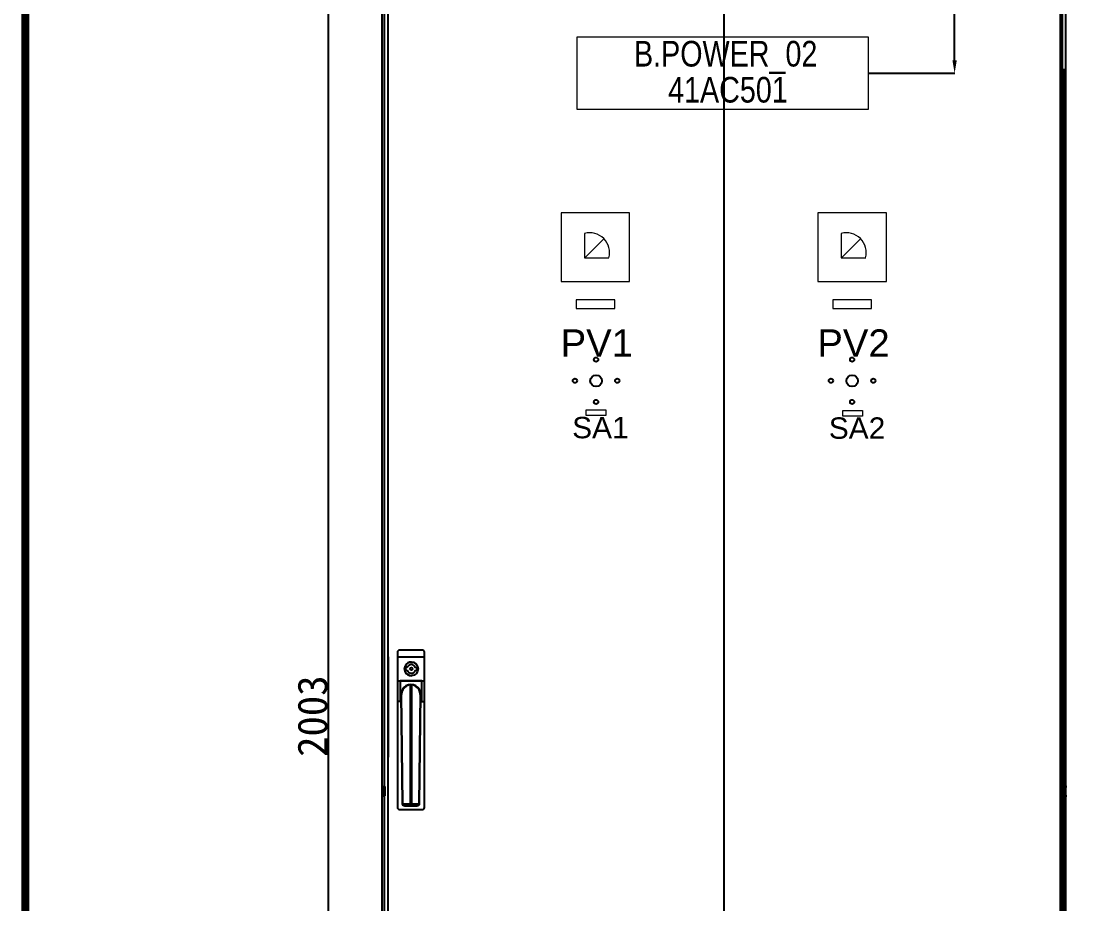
# Model space of a CAD drawing. Extents: x 81437 to 204847, y -54597 to -29444.
# Drawn here: x 81520 to 82764, y -44284 to -43253 of the extents above; entities that cross this region are included whole.
import ezdxf
from ezdxf.enums import TextEntityAlignment as Align
from ezdxf.lldxf.tags import DXFTag

# ---------------------------------------------------------------- set-up
doc = ezdxf.new("R2010")
doc.units = 0
doc.header["$LTSCALE"] = 100
doc.header["$MEASUREMENT"] = 0
doc.layers.add('HLSTK', color=7, linetype='Continuous')
doc.layers.add('t', color=1, linetype='Continuous')
doc.layers.add('细实线', color=7, linetype='Continuous', lineweight=20)
doc.styles.add('HZ', font='arial.ttf', dxfattribs={"width": 0.7})
doc.styles.get("Standard").update_dxf_attribs({"font": ''})
doc.styles.add('微软雅黑', font='')
doc.styles.get('Standard').set_extended_font_data('SimSun')
doc.styles.get('微软雅黑').set_extended_font_data('Microsoft YaHei')
tags = doc.linetypes.add('CENTER', pattern=[2, 1.25, -0.25, 0.25, -0.25]).pattern_tags.tags
tags[10:11] = [DXFTag(74, 4), DXFTag(75, 0), DXFTag(340, '0'), DXFTag(46, 1.0), DXFTag(50, 0.0), DXFTag(44, 0.0), DXFTag(45, 0.0)]
tags[8:9] = [DXFTag(74, 4), DXFTag(75, 0), DXFTag(340, '0'), DXFTag(46, 1.0), DXFTag(50, 0.0), DXFTag(44, 0.0), DXFTag(45, 0.0)]
tags[6:7] = [DXFTag(74, 4), DXFTag(75, 0), DXFTag(340, '0'), DXFTag(46, 1.0), DXFTag(50, 0.0), DXFTag(44, 0.0), DXFTag(45, 0.0)]
tags[4:5] = [DXFTag(74, 4), DXFTag(75, 0), DXFTag(340, '0'), DXFTag(46, 1.0), DXFTag(50, 0.0), DXFTag(44, 0.0), DXFTag(45, 0.0)]
doc.dimstyles.new('ISO-25', dxfattribs={"dimtxt": 35, "dimasz": 35, "dimexe": 1.25, "dimexo": 0.625, "dimtad": 1, "dimtoh": 1, "dimdec": 0, "dimtxsty": 'Standard', "dimcen": 2.5, "dimadec": 0, "dimazin": 0, "dimtfac": 1, "dimtdec": 0, "dimtmove": 0, "dimatfit": 3, "dimfxl": 1, "dimarcsym": 0})
doc.dimstyles.new('STANDARD$0', dxfattribs={"dimtxt": 25, "dimasz": 15, "dimexe": 0.18, "dimexo": 0.0625, "dimgap": 0.09, "dimtad": 0, "dimdec": 0, "dimzin": 0, "dimdsep": 46, "dimtxsty": 'Standard', "dimcen": 0.09, "dimadec": 0, "dimazin": 0, "dimtfac": 1, "dimtdec": 0, "dimtofl": 0, "dimtmove": 0, "dimatfit": 3, "dimfxl": 1, "dimtolj": 1, "dimtzin": 0, "dimarcsym": 0})

# ---------------------------------------------------------------- blocks, each defined once
blk = doc.blocks.new('*D107')
at = {"color": 0, "lineweight": -2, "transparency": 16777216}
for p, q in [((81941.3, -43063.6), (81877.7, -43063.6)), ((81879, -43098.6), (81879, -45031.1)), ((81941.3, -45066.1), (81877.7, -45066.1))]:
    blk.add_line(p, q, dxfattribs=at)
at = {"color": 0, "transparency": 16777216}
for points in [[(81884.8, -43098.6), (81873.1, -43098.6), (81879, -43063.6)], [(81873.1, -45031.1), (81884.8, -45031.1), (81879, -45066.1)]]:
    blk.add_solid(points, dxfattribs=at)
at = {"layer": 'Defpoints', "color": 0, "transparency": 16777216}
for p in [(81941.9, -43063.6), (81879, -45066.1), (81941.9, -45066.1)]:
    blk.add_point(p, dxfattribs=at)
at = {"color": 0, "transparency": 16777216, "insert": (81860.8, -44064.8), "char_height": 35, "attachment_point": 5, "rotation": 90}
blk.add_mtext('2003', dxfattribs=at)
blk = doc.blocks.new('*D100')
at = {"layer": 'Defpoints', "color": 0, "transparency": 16777216}
for p in [(82510, -43063.4), (82610.9, -43063.4), (82510, -43313.4)]:
    blk.add_point(p, dxfattribs=at)
at = {"layer": '细实线', "color": 0, "lineweight": -2, "transparency": 16777216}
for p, q in [((82510.1, -43063.4), (82611, -43063.4)), ((82610.9, -43078.4), (82610.9, -43163.5)), ((82610.9, -43298.4), (82610.9, -43213.4)), ((82510.1, -43313.4), (82611, -43313.4))]:
    blk.add_line(p, q, dxfattribs=at)
at = {"layer": '细实线', "color": 0, "transparency": 16777216}
for points in [[(82613.4, -43078.4), (82608.4, -43078.4), (82610.9, -43063.4)], [(82608.4, -43298.4), (82613.4, -43298.4), (82610.9, -43313.4)]]:
    blk.add_solid(points, dxfattribs=at)
at = {"layer": '细实线', "color": 0, "transparency": 16777216, "insert": (82610.9, -43188.4), "char_height": 25, "attachment_point": 5, "rotation": 90}
blk.add_mtext('\\A1;250', dxfattribs=at)
blk = doc.blocks.new('图框')
at = {"layer": 't', "color": 7, "const_width": 9.62}
blk.add_lwpolyline([(4109.5, -3210.4), (4109.5, -58.9), (-6.2, -58.9), (-6.2, -3210.4)], close=True, dxfattribs=at)
at = {"color": 7, "style": '微软雅黑', "flags": 8}
for tag, p, height in [('DWG.NAME:', (1375.5, -2969.2), 25), ('DWG.NO.:', (3122, -3089.3), 24), ('图纸编号', (3309.2, -3111.3), 24), ('FILENO.:', (3122.5, -3165), 24), ('文档号', (3311.6, -3183), 24)]:
    blk.add_attdef(tag, p, '', height=height, dxfattribs=at)
at = {"color": 7, "style": '微软雅黑', "width": 0.8, "flags": 8}
for tag, p, height in [('PROJECTNAME:', (3119.3, -2971.7), 24), ('PROJECT_NAME', (3324.7, -2969.2), 25)]:
    blk.add_attdef(tag, p, '', height=height, dxfattribs=at)
at = {"color": 7, "style": '微软雅黑', "flags": 8}
for tag, height, width, p in [('RENLIU', 24, 0.7, (692, -3009.2)), ('SHUFENWANG', 24, 0.7, (879.6, -3009.2)), ('FANGHOU', 24, 0.7, (1063.6, -3009.2)), ('DANDANLI', 24, 0.7, (1243.9, -3009.2)), ('#10STATIONONTROLCABINETCOVER', 30, 0.6, (1771.7, -3076)), ('HANGZHOUHOLLYSYSAUTOMATIONCO.,LTD.', 24, 0.7, (2763.9, -3104.6))]:
    blk.add_attdef(tag, text='', height=height, dxfattribs=dict(at, width=width)).set_placement(p, align=Align.MIDDLE)
for tag, p in [('图纸名称:', (1371.6, -3024.8)), ('项目名称', (3272.9, -3045.6))]:
    blk.add_attdef(tag, text='', height=25, dxfattribs=at).set_placement(p, align=Align.BOTTOM_LEFT)
at = {"color": 7, "flags": 8}
blk.add_attdef('A', text='', height=23, dxfattribs=at).set_placement((53.7, -3033.7), align=Align.MIDDLE)
at = {"color": 7, "style": '微软雅黑', "flags": 8}
for tag, height, p in [('设计时间', 23, (207.7, -3033.7)), ('刘仁', 23, (692, -3061.1)), ('王姝芬', 23, (879.6, -3061.1)), ('侯方', 23, (1063.6, -3061.1)), ('李丹丹', 23, (1243.9, -3061.1)), ('PAGEXOFX', 24, (3947.6, -3097.9)), ('REV.', 24, (53.2, -3121.9)), ('DATE', 24, (202.7, -3121.9)), ('DESCRIPTION', 24, (445.6, -3121.9)), ('PREPARED', 24, (692, -3121.9)), ('CHECKED', 24, (879.6, -3121.9)), ('SIGNED', 24, (1063.6, -3121.9)), ('APPROVED', 24, (1243.9, -3121.9)), ('图纸名称', 30, (1771.7, -3153.6)), ('第几页共几页', 24, (3947.6, -3172.9))]:
    blk.add_attdef(tag, text='', height=height, dxfattribs=at).set_placement(p, align=Align.MIDDLE)

msp = doc.modelspace()

# ---------------------------------------------------------------- linework, layer by layer
at = {"color": 1, "linetype": 'CENTER'}
msp.add_line((82341.1, -42938.5), (82341.1, -45182.2), dxfattribs=at)
at = {"color": 7, "linetype": 'Continuous'}
for p, q in [((81941.9, -45021.1), (81941.9, -43063.6)), ((81944.9, -45041.6), (81944.9, -43066.6)), ((81948.5, -43066.6), (81948.5, -43995.6)), ((82734.6, -45041.6), (82734.6, -43066.6)), ((82736.9, -45041.6), (82736.9, -43066.6)), ((82740.9, -45021.1), (82740.9, -43109.1)), ((81944.3, -43258.1), (81944.3, -44147.1)), ((82738, -44147.1), (82738, -43308.1)), ((82738.5, -43308.1), (82738.5, -44147.1)), ((81948.5, -43995.6), (81948.5, -44112.6)), ((81949.1, -43995.6), (81949.1, -44112.6)), ((81948.5, -44112.6), (81948.5, -45041.6)), ((81941.9, -44147.1), (81944.3, -44147.1)), ((81942.5, -44147.1), (81944.9, -44147.1)), ((81943.1, -44147.1), (81943.1, -44158.1)), ((81943.7, -44147.1), (81943.7, -44158.1)), ((81943.9, -44158.1), (81943.9, -44147.1)), ((81944.5, -44147.1), (81944.5, -44158.1)), ((81944.5, -44147.1), (81944.9, -44147.1)), ((81944.5, -44158.1), (81944.5, -44147.1)), ((81945.1, -44147.1), (81945.1, -44158.1)), ((81945.1, -44147.1), (81945.5, -44147.1)), ((82738.9, -44147.1), (82737.5, -44147.1)), ((82739.4, -44147.1), (82738, -44147.1)), ((82738.9, -44158.1), (82738.9, -44147.1)), ((82739.1, -44147.1), (82741.5, -44147.1)), ((82739.4, -44158.1), (82739.4, -44147.1)), ((82739.5, -44147.1), (82739.5, -44158.1)), ((82740, -44147.1), (82740, -44158.1)), ((82740.3, -44158.1), (82740.3, -44147.1)), ((82740.8, -44158.1), (82740.8, -44147.1)), ((81941.9, -44158.1), (81944.3, -44158.1)), ((81942.5, -44158.1), (81944.9, -44158.1)), ((81944.3, -44158.1), (81944.3, -44847.1)), ((81944.5, -44158.1), (81944.9, -44158.1)), ((81945.1, -44158.1), (81945.5, -44158.1)), ((82738.9, -44158.1), (82737.5, -44158.1)), ((82738, -44847.1), (82738, -44158.1)), ((82739.4, -44158.1), (82738, -44158.1)), ((82738.5, -44158.1), (82738.5, -44847.1)), ((82739.1, -44158.1), (82741.5, -44158.1))]:
    msp.add_line(p, q, dxfattribs=at)
for p, q in [((81960.2, -43995.6), (81990.9, -43995.6)), ((81960.2, -44023.5), (81990.9, -44023.5))]:
    msp.add_line(p, q)
at = {"color": 4, "linetype": 'Continuous'}
for p, q in [((81969.1, -44008.1), (81969.1, -44011.1)), ((81971.4, -44008.1), (81969.1, -44008.1)), ((81969.1, -44011.1), (81971.3, -44011.1)), ((81983.1, -44008.2), (81980.9, -44008.2)), ((81980.9, -44011.2), (81983.1, -44011.2)), ((81983.1, -44011.2), (81983.1, -44008.2))]:
    msp.add_line(p, q, dxfattribs=at)
at = {"lineweight": -3}
for p, q in [((81974.9, -44028.1), (81974.9, -44169.9)), ((81976.2, -44028.1), (81976.2, -44169.9)), ((81963, -44047.7), (81960.2, -44047.7)), ((81988.2, -44047.7), (81990.9, -44047.7)), ((81966.3, -44167.3), (81974.9, -44167.3)), ((81976.2, -44167.3), (81984.9, -44167.3))]:
    msp.add_line(p, q, dxfattribs=at)
at = {"color": 3, "linetype": 'Continuous'}
for p, q in [((82739.6, -44147.1), (82742, -44147.1)), ((82739.6, -44158.1), (82742, -44158.1))]:
    msp.add_line(p, q, dxfattribs=at)
at = {"lineweight": 20}
msp.add_lwpolyline([(82170, -43270.9), (82510, -43270.9), (82510, -43355.9), (82170, -43355.9)], close=True, dxfattribs=at)
msp.add_lwpolyline([(82170, -43270.9), (82510, -43270.9), (82510, -43355.9), (82170, -43355.9)], close=True, dxfattribs=at)
msp.add_lwpolyline([(81962.8, -43987.2), (81988.3, -43987.2, -0.414214), (81990.9, -43989.8), (81990.9, -44171.7, -0.414214), (81988.3, -44174.3), (81962.8, -44174.3, -0.414214), (81960.2, -44171.7), (81960.2, -43989.8, -0.414214)], format="xyb", close=True)
at = {"lineweight": -3}
msp.add_lwpolyline([(81988.2, -44047.7), (81988.2, -44023.5), (81963, -44023.5), (81963, -44047.7)], dxfattribs=at)
for points in [[(81986.9, -44039.1), (81985.3, -44167.3, -0.40988), (81982.7, -44169.9), (81968.5, -44169.9, -0.40988), (81965.9, -44167.3), (81964.3, -44039.1)], [(81974.9, -44169.5), (81968.5, -44169.5, -0.40988), (81966.3, -44167.3), (81964.6, -44039.1)], [(81986.5, -44039.1), (81984.9, -44167.3, -0.40988), (81982.7, -44169.5), (81976.2, -44169.5)]]:
    msp.add_lwpolyline(points, format="xyb", dxfattribs=at)
for centre, radius in [((82192, -43648), 2.48), ((82491.2, -43648), 2.48), ((82192, -43672.8), 6.75), ((82491.2, -43672.8), 6.75), ((82167.2, -43672.8), 2.48), ((82216.7, -43672.8), 2.48), ((82466.4, -43672.8), 2.48), ((82515.9, -43672.8), 2.48), ((82192, -43697.5), 2.48), ((82491.2, -43697.5), 2.48)]:
    msp.add_circle(centre, radius)
at = {"color": 4, "linetype": 'Continuous'}
for radius in [8, 1.6]:
    msp.add_circle((81976.1, -44009.6), radius, dxfattribs=at)
for radius, start, end in [(8, 89.4964, 270), (5, 16.954, 162.0388), (8, 0, 89.4964), (5, 196.954, 342.0388)]:
    msp.add_arc((81976.1, -44009.6), radius, start, end, dxfattribs=at)
at = {"lineweight": -3}
for radius in [11.3, 10.9]:
    msp.add_arc((81975.6, -44039.1), radius, 358.302, 181.698, dxfattribs=at)
at = {"layer": '细实线', "color": 7}
for p, q in [((82178.4, -43500.5), (82178.4, -43529.1)), ((82178.7, -43529.1), (82201, -43506.8)), ((82478.4, -43500.5), (82478.4, -43529.1)), ((82478.7, -43529.1), (82501, -43506.8)), ((82178.4, -43529.1), (82207, -43529.1)), ((82478.4, -43529.1), (82507, -43529.1))]:
    msp.add_line(p, q, dxfattribs=at)
for points in [[(82151.2, -43556.6), (82231.2, -43556.6), (82231.2, -43476.6), (82151.2, -43476.6)], [(82451.2, -43556.6), (82531.2, -43556.6), (82531.2, -43476.6), (82451.2, -43476.6)], [(82168.7, -43588.3), (82213.7, -43588.3), (82213.7, -43578.3), (82168.7, -43578.3)], [(82468.7, -43588.3), (82513.7, -43588.3), (82513.7, -43578.3), (82468.7, -43578.3)]]:
    msp.add_lwpolyline(points, close=True, dxfattribs=at)
at = {"layer": '细实线', "color": 0}
for points in [[(82180.3, -43706.7), (82203.2, -43706.7), (82203.2, -43713.3), (82180.3, -43713.3)], [(82480.2, -43707.4), (82503.1, -43707.4), (82503.1, -43714), (82480.2, -43714)]]:
    msp.add_lwpolyline(points, close=True, dxfattribs=at)
at = {"layer": '细实线', "color": 7}
for centre in [(82184.3, -43523.2), (82484.3, -43523.2)]:
    msp.add_arc(centre, 23.4, 345.4011, 104.6463, dxfattribs=at)

# ---------------------------------------------------------------- block references
at = {"color": 1}
msp.add_blockref('图框', (81531.3, -42648.8), dxfattribs=at)

# ---------------------------------------------------------------- texts
at = {"style": 'HZ'}
for s, height, p in [('PV1', 32, (82192.8, -43644.7)), ('PV2', 32, (82492.8, -43644.7)), ('SA1', 25, (82197, -43740)), ('SA2', 25, (82496.9, -43740.6))]:
    msp.add_text(s, height=height, dxfattribs=at).set_placement(p, align=Align.CENTER)
at = {"layer": 'HLSTK', "color": 7, "style": 'HZ', "width": 0.8}
for s, p in [('B.POWER_02', (82343.4, -43305.5)), ('41AC501', (82346, -43347.6))]:
    msp.add_text(s, height=30, dxfattribs=at).set_placement(p, align=Align.CENTER)

# ---------------------------------------------------------------- dimensions: what is measured, and where the dimension line sits
at = {"color": 3}
dim = msp.add_linear_dim(base=(81878.9636694, -45066.0992385), p1=(81941.9095906, -43063.5992385), p2=(81941.9095906, -45066.0992385), angle=90, dimstyle='ISO-25', dxfattribs=at)
dim.commit()
dim.dimension.update_dxf_attribs({"geometry": '*D107', "text_midpoint": (81860.8386694, -44064.8492385)})
at = {"layer": '细实线', "color": 3}
dim = msp.add_linear_dim(base=(82610.9, -43063.4), p1=(82510, -43313.4), p2=(82510, -43063.4), angle=90, dimstyle='STANDARD$0', dxfattribs=at)
dim.commit()
dim.dimension.update_dxf_attribs({"geometry": '*D100', "text_midpoint": (82610.9, -43188.4)})

doc.saveas('drawing.dxf')
